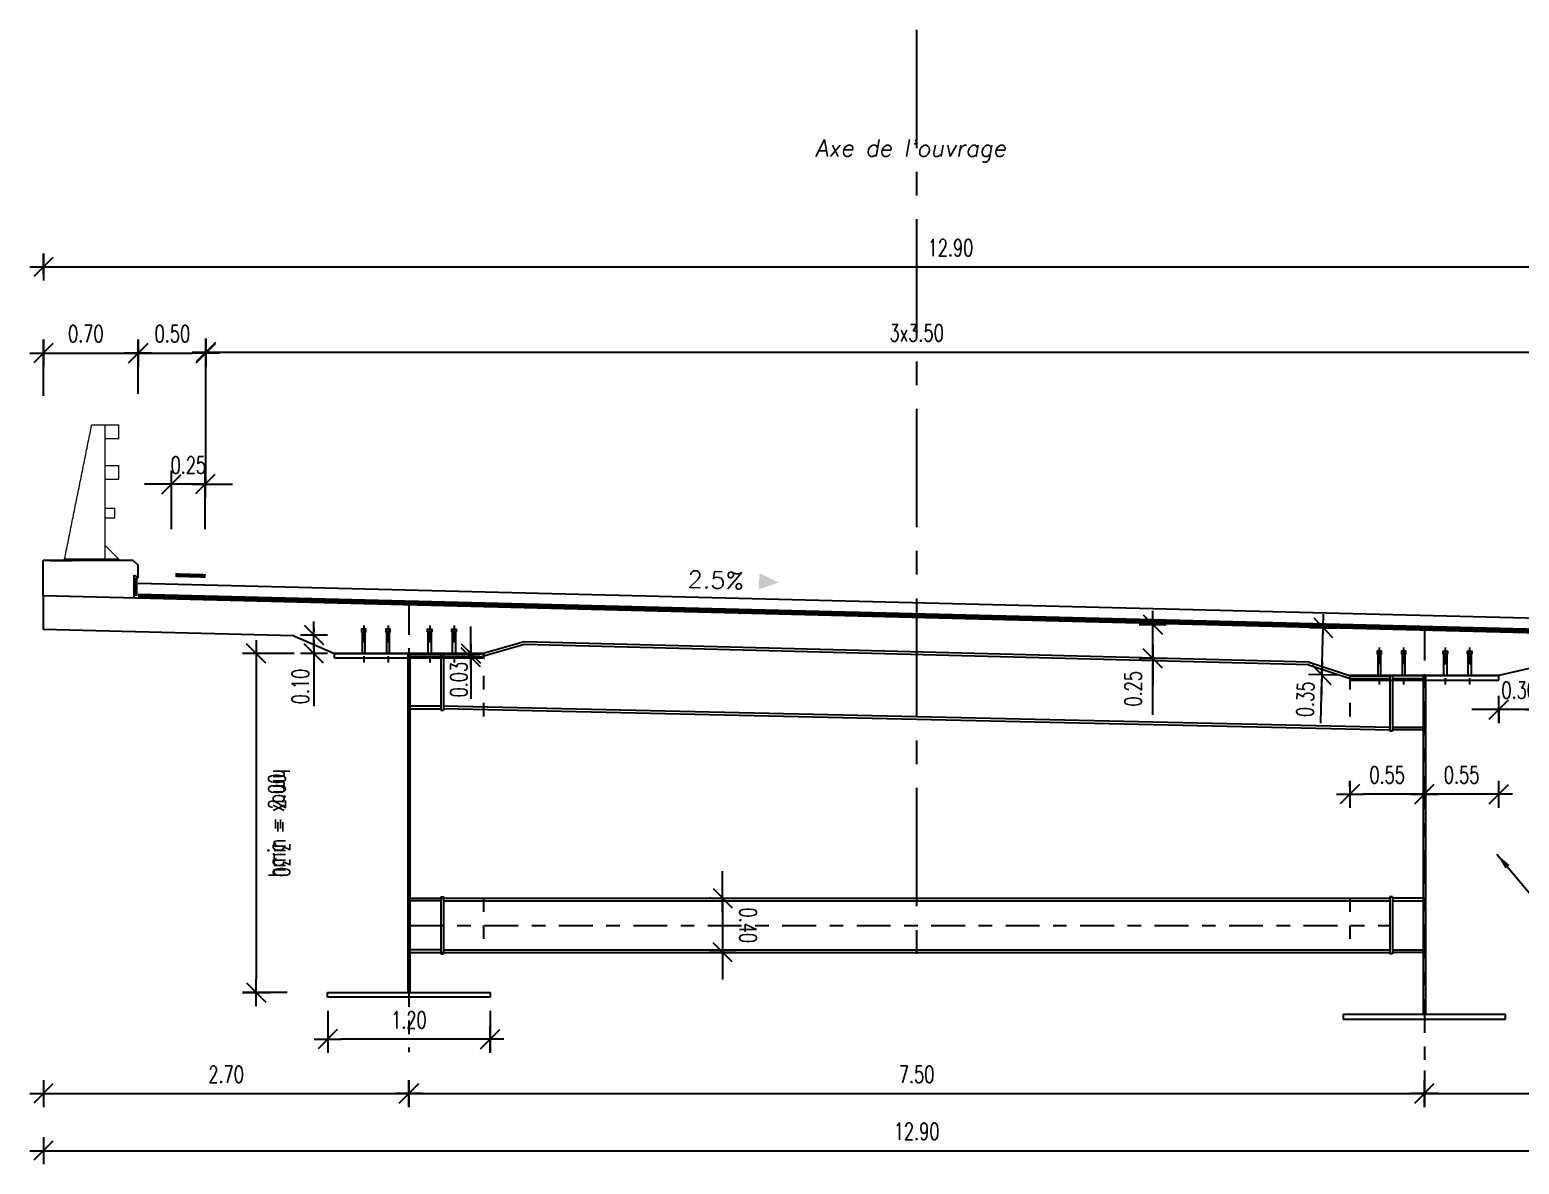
# Model space of a CAD drawing. Header units: metres. Extents: x -697843 to 22159, y -46191 to 9548.
# Drawn here: x -63566.21 to -63555.21, y -23190.51 to -23182.13 of the extents above; entities that cross this region are included whole.
import ezdxf
from ezdxf.enums import TextEntityAlignment as Align

# ---------------------------------------------------------------- set-up
doc = ezdxf.new("R2010")
doc.units = ezdxf.units.M
for name, pattern in [('CACHE', [9.525, 6.35, -3.175]), ('CENTER', [2, 1.25, -0.25, 0.25, -0.25]), ('DASHED2', [0.375, 0.25, -0.125])]:
    doc.linetypes.add(name, pattern=pattern)
doc.layers.get('Defpoints').update_dxf_attribs({"color": 9})
for name, color, linetype in [('2', 7, 'Continuous'), ('AXE', 1, 'CENTER'), ('Coffrage', 3, 'Continuous'), ('COTATION', 9, 'Continuous'), ('OA_Coffrage2', 7, 'Continuous'), ('OA_Cotations', 7, 'Continuous'), ('POTEAU', 1, 'Continuous'), ('POUTRELLE', 5, 'Continuous'), ('Texte', 7, 'Continuous')]:
    doc.layers.add(name, color=color, linetype=linetype)
doc.layers.add('HATCH', color=30, linetype='Continuous', true_color=0xff7f00)
for name, color, linetype, lineweight in [('S-EXE-ELECP', 3, 'Continuous', 30), ('S-EXE-HACH', 4, 'Continuous', 5), ('S-EXE-TEXT', 7, 'Continuous', 25), ('S-EXE-TRAIT VU', 2, 'Continuous', 25), ('S-Trait vu', 2, 'Continuous', 18)]:
    doc.layers.add(name, color=color, linetype=linetype, lineweight=lineweight)
doc.layers.get('0').off()
doc.styles.add('COTE1-100', font='romans.shx', dxfattribs={"width": 0.7, "height": 0.25})
doc.styles.add('R-S', font='romans.shx', dxfattribs={"width": 0.8})
doc.styles.add('text-s-1-50', font='romans.shx', dxfattribs={"width": 0.7, "height": 0.125})
doc.dimstyles.new('1-50', dxfattribs={"dimtxt": 0.12, "dimasz": 0.12, "dimexe": 0.04, "dimexo": 0, "dimgap": 0.05, "dimtad": 1, "dimzin": 5, "dimdsep": 46, "dimtxsty": 'R-S', "dimcen": 0, "dimclrd": 1, "dimclre": 1, "dimclrt": 2, "dimaunit": 2, "dimadec": 0, "dimazin": 0, "dimtfac": 1, "dimtmove": 2, "dimatfit": 3, "dimfxl": 0.1, "dimfxlon": 1, "dimtolj": 1, "dimtzin": 13, "dimarcsym": 0})
doc.dimstyles.new('COT-OBLIQUES-1_100', dxfattribs={"dimtxt": 0.25, "dimasz": 0.1, "dimexe": 0.1, "dimexo": 0.1, "dimgap": 0.125, "dimtad": 1, "dimzin": 0, "dimdsep": 46, "dimtxsty": 'COTE1-100', "dimblk1": 'MARQUE', "dimblk2": 'MARQUE', "dimsah": 1, "dimcen": 5, "dimdle": 2, "dimclrd": 9, "dimclre": 9, "dimaunit": 2, "dimadec": 0, "dimazin": 0, "dimtfac": 1, "dimtix": 1, "dimtmove": 0, "dimatfit": 3, "dimldrblk": 'MARQUE', "dimfxl": 1, "dimtolj": 1, "dimtzin": 0, "dimarcsym": 0})

# ---------------------------------------------------------------- blocks, each defined once
blk = doc.blocks.new('MARQUE')
for p, q in [((1, 0), (-1, 0)), ((-0.71, -0.71), (0.71, 0.71)), ((0, -1), (0, 1))]:
    blk.add_line(p, q)
blk = doc.blocks.new('*D188')
at = {"layer": 'Defpoints', "color": 0, "transparency": 16777216}
for p in [(-63564.158, -23186.734), (-63564.538, -23189.238), (-63564.208, -23189.238)]:
    blk.add_point(p, dxfattribs=at)
at = {"layer": 'OA_Cotations', "color": 9, "lineweight": -2, "transparency": 16777216}
for p, q in [((-63564.258, -23186.734), (-63564.638, -23186.734)), ((-63564.538, -23186.834), (-63564.538, -23189.138)), ((-63564.308, -23189.238), (-63564.638, -23189.238))]:
    blk.add_line(p, q, dxfattribs=at)
at = {"layer": 'OA_Cotations', "color": 9, "lineweight": -2, "transparency": 16777216, "xscale": 0.1, "yscale": 0.1, "zscale": 0.1}
for p, rotation in [((-63564.538, -23186.734), 90), ((-63564.538, -23189.238), 270)]:
    blk.add_blockref('MARQUE', p, dxfattribs=dict(at, rotation=rotation))
at = {"layer": 'OA_Cotations', "color": 9, "transparency": 16777216, "insert": (-63564.351, -23187.986), "char_height": 0.125, "attachment_point": 5, "rotation": 270, "style": 'text-s-1-50'}
blk.add_mtext('\\A1;hmax = 3.30', dxfattribs=at)
blk = doc.blocks.new('*D189')
at = {"layer": 'Defpoints', "color": 0, "transparency": 16777216}
for p in [(-63556.46, -23187.773), (-63556.46, -23187.818), (-63555.91, -23187.818)]:
    blk.add_point(p, dxfattribs=at)
at = {"layer": 'OA_Cotations', "color": 9, "lineweight": -2, "transparency": 16777216}
for p, q in [((-63556.46, -23187.718), (-63556.46, -23187.673)), ((-63555.91, -23187.718), (-63555.91, -23187.673)), ((-63556.01, -23187.773), (-63556.36, -23187.773))]:
    blk.add_line(p, q, dxfattribs=at)
at = {"layer": 'OA_Cotations', "color": 9, "lineweight": -2, "transparency": 16777216, "xscale": 0.1, "yscale": 0.1, "zscale": 0.1, "rotation": 180}
blk.add_blockref('MARQUE', (-63556.46, -23187.773), dxfattribs=at)
at = {"layer": 'OA_Cotations', "color": 9, "lineweight": -2, "transparency": 16777216, "xscale": 0.1, "yscale": 0.1, "zscale": 0.1}
blk.add_blockref('MARQUE', (-63555.91, -23187.773), dxfattribs=at)
at = {"layer": 'OA_Cotations', "color": 9, "transparency": 16777216, "insert": (-63556.185, -23187.63), "char_height": 0.125, "attachment_point": 5, "style": 'text-s-1-50'}
blk.add_mtext('\\A1;0.55', dxfattribs=at)
blk = doc.blocks.new('*D190')
at = {"layer": 'Defpoints', "color": 0, "transparency": 16777216}
for p in [(-63555.91, -23187.773), (-63555.91, -23187.818), (-63555.36, -23187.818)]:
    blk.add_point(p, dxfattribs=at)
at = {"layer": 'OA_Cotations', "color": 9, "lineweight": -2, "transparency": 16777216}
for p, q in [((-63555.91, -23187.718), (-63555.91, -23187.673)), ((-63555.36, -23187.718), (-63555.36, -23187.673)), ((-63555.46, -23187.773), (-63555.81, -23187.773))]:
    blk.add_line(p, q, dxfattribs=at)
at = {"layer": 'OA_Cotations', "color": 9, "lineweight": -2, "transparency": 16777216, "xscale": 0.1, "yscale": 0.1, "zscale": 0.1, "rotation": 180}
blk.add_blockref('MARQUE', (-63555.91, -23187.773), dxfattribs=at)
at = {"layer": 'OA_Cotations', "color": 9, "lineweight": -2, "transparency": 16777216, "xscale": 0.1, "yscale": 0.1, "zscale": 0.1}
blk.add_blockref('MARQUE', (-63555.36, -23187.773), dxfattribs=at)
at = {"layer": 'OA_Cotations', "color": 9, "transparency": 16777216, "insert": (-63555.635, -23187.63), "char_height": 0.125, "attachment_point": 5, "style": 'text-s-1-50'}
blk.add_mtext('\\A1;0.55', dxfattribs=at)
blk = doc.blocks.new('*D191')
at = {"layer": 'Defpoints', "color": 0, "transparency": 16777216}
for p in [(-63564.01, -23189.273), (-63562.81, -23189.273), (-63564.01, -23189.583)]:
    blk.add_point(p, dxfattribs=at)
at = {"layer": 'OA_Cotations', "color": 9, "lineweight": -2, "transparency": 16777216}
for p, q in [((-63564.01, -23189.373), (-63564.01, -23189.683)), ((-63562.81, -23189.373), (-63562.81, -23189.683)), ((-63562.91, -23189.583), (-63563.91, -23189.583))]:
    blk.add_line(p, q, dxfattribs=at)
at = {"layer": 'OA_Cotations', "color": 9, "lineweight": -2, "transparency": 16777216, "xscale": 0.1, "yscale": 0.1, "zscale": 0.1, "rotation": 180}
blk.add_blockref('MARQUE', (-63564.01, -23189.583), dxfattribs=at)
at = {"layer": 'OA_Cotations', "color": 9, "lineweight": -2, "transparency": 16777216, "xscale": 0.1, "yscale": 0.1, "zscale": 0.1}
blk.add_blockref('MARQUE', (-63562.81, -23189.583), dxfattribs=at)
at = {"layer": 'OA_Cotations', "color": 9, "transparency": 16777216, "insert": (-63563.41, -23189.44), "char_height": 0.125, "attachment_point": 5, "style": 'text-s-1-50'}
blk.add_mtext('\\A1;1.20', dxfattribs=at)
blk = doc.blocks.new('*D192')
at = {"layer": 'Defpoints', "color": 0, "transparency": 16777216}
for p in [(-63561.083, -23188.541), (-63561.093, -23188.941), (-63561.083, -23188.941)]:
    blk.add_point(p, dxfattribs=at)
at = {"layer": 'OA_Cotations', "color": 9, "lineweight": -2, "transparency": 16777216}
for p, q in [((-63561.093, -23188.441), (-63561.093, -23188.341)), ((-63561.183, -23188.541), (-63561.193, -23188.541)), ((-63561.093, -23188.541), (-63561.093, -23188.941)), ((-63561.183, -23188.941), (-63561.193, -23188.941)), ((-63561.093, -23189.041), (-63561.093, -23189.141))]:
    blk.add_line(p, q, dxfattribs=at)
at = {"layer": 'OA_Cotations', "color": 9, "lineweight": -2, "transparency": 16777216, "xscale": 0.1, "yscale": 0.1, "zscale": 0.1}
for p, rotation in [((-63561.093, -23188.541), 270), ((-63561.093, -23188.941), 90)]:
    blk.add_blockref('MARQUE', p, dxfattribs=dict(at, rotation=rotation))
at = {"layer": 'OA_Cotations', "color": 9, "transparency": 16777216, "insert": (-63560.905, -23188.741), "char_height": 0.125, "attachment_point": 5, "rotation": 270, "style": 'text-s-1-50'}
blk.add_mtext('\\A1;0.40', dxfattribs=at)
blk = doc.blocks.new('*D193')
at = {"layer": 'Defpoints', "color": 0, "transparency": 16777216}
for p in [(-63566.11, -23189.794), (-63563.41, -23189.794), (-63563.41, -23189.984)]:
    blk.add_point(p, dxfattribs=at)
at = {"layer": 'OA_Cotations', "color": 9, "lineweight": -2, "transparency": 16777216}
for p, q in [((-63566.11, -23189.894), (-63566.11, -23190.084)), ((-63563.41, -23189.894), (-63563.41, -23190.084)), ((-63566.01, -23189.984), (-63563.51, -23189.984))]:
    blk.add_line(p, q, dxfattribs=at)
at = {"layer": 'OA_Cotations', "color": 9, "lineweight": -2, "transparency": 16777216, "xscale": 0.1, "yscale": 0.1, "zscale": 0.1, "rotation": 180}
blk.add_blockref('MARQUE', (-63566.11, -23189.984), dxfattribs=at)
at = {"layer": 'OA_Cotations', "color": 9, "lineweight": -2, "transparency": 16777216, "xscale": 0.1, "yscale": 0.1, "zscale": 0.1}
blk.add_blockref('MARQUE', (-63563.41, -23189.984), dxfattribs=at)
at = {"layer": 'OA_Cotations', "color": 9, "transparency": 16777216, "insert": (-63564.76, -23189.842), "char_height": 0.125, "attachment_point": 5, "style": 'text-s-1-50'}
blk.add_mtext('\\A1;2.70', dxfattribs=at)
blk = doc.blocks.new('*D194')
at = {"layer": 'Defpoints', "color": 0, "transparency": 16777216}
for p in [(-63563.41, -23189.794), (-63555.91, -23189.713), (-63555.91, -23189.984)]:
    blk.add_point(p, dxfattribs=at)
at = {"layer": 'OA_Cotations', "color": 9, "lineweight": -2, "transparency": 16777216}
for p, q in [((-63555.91, -23189.813), (-63555.91, -23190.084)), ((-63563.41, -23189.894), (-63563.41, -23190.084)), ((-63563.31, -23189.984), (-63556.01, -23189.984))]:
    blk.add_line(p, q, dxfattribs=at)
at = {"layer": 'OA_Cotations', "color": 9, "lineweight": -2, "transparency": 16777216, "xscale": 0.1, "yscale": 0.1, "zscale": 0.1, "rotation": 180}
blk.add_blockref('MARQUE', (-63563.41, -23189.984), dxfattribs=at)
at = {"layer": 'OA_Cotations', "color": 9, "lineweight": -2, "transparency": 16777216, "xscale": 0.1, "yscale": 0.1, "zscale": 0.1}
blk.add_blockref('MARQUE', (-63555.91, -23189.984), dxfattribs=at)
at = {"layer": 'OA_Cotations', "color": 9, "transparency": 16777216, "insert": (-63559.66, -23189.842), "char_height": 0.125, "attachment_point": 5, "style": 'text-s-1-50'}
blk.add_mtext('\\A1;7.50', dxfattribs=at)
blk = doc.blocks.new('*D195')
at = {"layer": 'Defpoints', "color": 0, "transparency": 16777216}
for p in [(-63553.21, -23189.603), (-63555.91, -23189.713), (-63553.21, -23189.984)]:
    blk.add_point(p, dxfattribs=at)
at = {"layer": 'OA_Cotations', "color": 9, "lineweight": -2, "transparency": 16777216}
for p, q in [((-63553.21, -23189.703), (-63553.21, -23190.084)), ((-63555.91, -23189.813), (-63555.91, -23190.084)), ((-63555.81, -23189.984), (-63553.31, -23189.984))]:
    blk.add_line(p, q, dxfattribs=at)
at = {"layer": 'OA_Cotations', "color": 9, "lineweight": -2, "transparency": 16777216, "xscale": 0.1, "yscale": 0.1, "zscale": 0.1, "rotation": 180}
blk.add_blockref('MARQUE', (-63555.91, -23189.984), dxfattribs=at)
at = {"layer": 'OA_Cotations', "color": 9, "lineweight": -2, "transparency": 16777216, "xscale": 0.1, "yscale": 0.1, "zscale": 0.1}
blk.add_blockref('MARQUE', (-63553.21, -23189.984), dxfattribs=at)
at = {"layer": 'OA_Cotations', "color": 9, "transparency": 16777216, "insert": (-63554.56, -23189.842), "char_height": 0.125, "attachment_point": 5, "style": 'text-s-1-50'}
blk.add_mtext('\\A1;2.70', dxfattribs=at)
blk = doc.blocks.new('*D196')
at = {"layer": 'Defpoints', "color": 0, "transparency": 16777216}
for p in [(-63566.11, -23190.215), (-63553.21, -23190.215), (-63553.21, -23190.406)]:
    blk.add_point(p, dxfattribs=at)
at = {"layer": 'OA_Cotations', "color": 9, "lineweight": -2, "transparency": 16777216}
for p, q in [((-63566.11, -23190.315), (-63566.11, -23190.506)), ((-63553.21, -23190.315), (-63553.21, -23190.506)), ((-63566.01, -23190.406), (-63553.31, -23190.406))]:
    blk.add_line(p, q, dxfattribs=at)
at = {"layer": 'OA_Cotations', "color": 9, "lineweight": -2, "transparency": 16777216, "xscale": 0.1, "yscale": 0.1, "zscale": 0.1, "rotation": 180}
blk.add_blockref('MARQUE', (-63566.11, -23190.406), dxfattribs=at)
at = {"layer": 'OA_Cotations', "color": 9, "lineweight": -2, "transparency": 16777216, "xscale": 0.1, "yscale": 0.1, "zscale": 0.1}
blk.add_blockref('MARQUE', (-63553.21, -23190.406), dxfattribs=at)
at = {"layer": 'OA_Cotations', "color": 9, "transparency": 16777216, "insert": (-63559.66, -23190.263), "char_height": 0.125, "attachment_point": 5, "style": 'text-s-1-50'}
blk.add_mtext('\\A1;12.90', dxfattribs=at)
blk = doc.blocks.new('*D197')
at = {"layer": 'Defpoints', "color": 0, "transparency": 16777216}
for p in [(-63555.36, -23187.031), (-63555.06, -23186.998), (-63555.36, -23187.147)]:
    blk.add_point(p, dxfattribs=at)
at = {"layer": 'OA_Cotations', "color": 9, "lineweight": -2, "transparency": 16777216}
for p, q in [((-63555.46, -23187.147), (-63555.56, -23187.147)), ((-63555.36, -23187.131), (-63555.36, -23187.247)), ((-63555.06, -23187.147), (-63555.36, -23187.147)), ((-63555.06, -23187.098), (-63555.06, -23187.247)), ((-63554.96, -23187.147), (-63554.86, -23187.147))]:
    blk.add_line(p, q, dxfattribs=at)
at = {"layer": 'OA_Cotations', "color": 9, "lineweight": -2, "transparency": 16777216, "xscale": 0.1, "yscale": 0.1, "zscale": 0.1}
blk.add_blockref('MARQUE', (-63555.36, -23187.147), dxfattribs=at)
at = {"layer": 'OA_Cotations', "color": 9, "lineweight": -2, "transparency": 16777216, "xscale": 0.1, "yscale": 0.1, "zscale": 0.1, "rotation": 180}
blk.add_blockref('MARQUE', (-63555.06, -23187.147), dxfattribs=at)
at = {"layer": 'OA_Cotations', "color": 9, "transparency": 16777216, "insert": (-63555.21, -23187.004), "char_height": 0.125, "attachment_point": 5, "style": 'text-s-1-50'}
blk.add_mtext('\\A1;0.30', dxfattribs=at)
blk = doc.blocks.new('*D199')
at = {"layer": 'Defpoints', "color": 0, "transparency": 16777216}
for p in [(-63554.41, -23184.507), (-63554.41, -23184.919), (-63564.91, -23185.597)]:
    blk.add_point(p, dxfattribs=at)
at = {"layer": 'OA_Cotations', "color": 9, "lineweight": -2, "transparency": 16777216}
for p, q in [((-63564.91, -23185.497), (-63564.91, -23184.407)), ((-63554.41, -23184.819), (-63554.41, -23184.407)), ((-63564.81, -23184.507), (-63554.51, -23184.507))]:
    blk.add_line(p, q, dxfattribs=at)
at = {"layer": 'OA_Cotations', "color": 9, "lineweight": -2, "transparency": 16777216, "xscale": 0.1, "yscale": 0.1, "zscale": 0.1, "rotation": 180}
blk.add_blockref('MARQUE', (-63564.91, -23184.507), dxfattribs=at)
at = {"layer": 'OA_Cotations', "color": 9, "lineweight": -2, "transparency": 16777216, "xscale": 0.1, "yscale": 0.1, "zscale": 0.1}
blk.add_blockref('MARQUE', (-63554.41, -23184.507), dxfattribs=at)
at = {"layer": 'OA_Cotations', "color": 9, "transparency": 16777216, "insert": (-63559.66, -23184.365), "char_height": 0.125, "attachment_point": 5, "style": 'text-s-1-50'}
blk.add_mtext('\\A1;3x3.50', dxfattribs=at)
blk = doc.blocks.new('*D200')
at = {"layer": 'Defpoints', "color": 0, "transparency": 16777216}
for p in [(-63565.41, -23184.514), (-63566.11, -23184.93), (-63565.41, -23184.916)]:
    blk.add_point(p, dxfattribs=at)
at = {"layer": 'OA_Cotations', "color": 9, "lineweight": -2, "transparency": 16777216}
for p, q in [((-63566.11, -23184.83), (-63566.11, -23184.414)), ((-63565.41, -23184.816), (-63565.41, -23184.414)), ((-63566.01, -23184.514), (-63565.51, -23184.514))]:
    blk.add_line(p, q, dxfattribs=at)
at = {"layer": 'OA_Cotations', "color": 9, "lineweight": -2, "transparency": 16777216, "xscale": 0.1, "yscale": 0.1, "zscale": 0.1, "rotation": 180}
blk.add_blockref('MARQUE', (-63566.11, -23184.514), dxfattribs=at)
at = {"layer": 'OA_Cotations', "color": 9, "lineweight": -2, "transparency": 16777216, "xscale": 0.1, "yscale": 0.1, "zscale": 0.1}
blk.add_blockref('MARQUE', (-63565.41, -23184.514), dxfattribs=at)
at = {"layer": 'OA_Cotations', "color": 9, "transparency": 16777216, "insert": (-63565.796, -23184.371), "char_height": 0.125, "attachment_point": 5, "style": 'text-s-1-50'}
blk.add_mtext('\\A1;0.70', dxfattribs=at)
blk = doc.blocks.new('*D201')
at = {"layer": 'Defpoints', "color": 0, "transparency": 16777216}
for p in [(-63565.41, -23184.476), (-63564.91, -23184.476), (-63564.91, -23184.514)]:
    blk.add_point(p, dxfattribs=at)
at = {"layer": 'OA_Cotations', "color": 9, "lineweight": -2, "transparency": 16777216}
for p, q in [((-63565.31, -23184.514), (-63565.01, -23184.514)), ((-63565.41, -23184.576), (-63565.41, -23184.614)), ((-63564.91, -23184.576), (-63564.91, -23184.614))]:
    blk.add_line(p, q, dxfattribs=at)
at = {"layer": 'OA_Cotations', "color": 9, "lineweight": -2, "transparency": 16777216, "xscale": 0.1, "yscale": 0.1, "zscale": 0.1, "rotation": 180}
blk.add_blockref('MARQUE', (-63565.41, -23184.514), dxfattribs=at)
at = {"layer": 'OA_Cotations', "color": 9, "lineweight": -2, "transparency": 16777216, "xscale": 0.1, "yscale": 0.1, "zscale": 0.1}
blk.add_blockref('MARQUE', (-63564.91, -23184.514), dxfattribs=at)
at = {"layer": 'OA_Cotations', "color": 0, "transparency": 16777216, "insert": (-63565.157, -23184.371), "char_height": 0.125, "attachment_point": 5, "style": 'text-s-1-50'}
blk.add_mtext('\\A1;0.50', dxfattribs=at)
blk = doc.blocks.new('*D203')
at = {"layer": 'Defpoints', "color": 0, "transparency": 16777216}
for p in [(-63553.21, -23183.878), (-63566.11, -23184.028), (-63553.21, -23184.295)]:
    blk.add_point(p, dxfattribs=at)
at = {"layer": 'OA_Cotations', "color": 9, "lineweight": -2, "transparency": 16777216}
for p, q in [((-63566.11, -23183.928), (-63566.11, -23183.778)), ((-63553.21, -23184.195), (-63553.21, -23183.778)), ((-63566.01, -23183.878), (-63553.31, -23183.878))]:
    blk.add_line(p, q, dxfattribs=at)
at = {"layer": 'OA_Cotations', "color": 9, "lineweight": -2, "transparency": 16777216, "xscale": 0.1, "yscale": 0.1, "zscale": 0.1, "rotation": 180}
blk.add_blockref('MARQUE', (-63566.11, -23183.878), dxfattribs=at)
at = {"layer": 'OA_Cotations', "color": 9, "lineweight": -2, "transparency": 16777216, "xscale": 0.1, "yscale": 0.1, "zscale": 0.1}
blk.add_blockref('MARQUE', (-63553.21, -23183.878), dxfattribs=at)
at = {"layer": 'OA_Cotations', "color": 9, "transparency": 16777216, "insert": (-63559.41, -23183.736), "char_height": 0.125, "attachment_point": 5, "style": 'text-s-1-50'}
blk.add_mtext('\\A1;12.90', dxfattribs=at)
blk = doc.blocks.new('*D204')
at = {"layer": 'Defpoints', "color": 0, "transparency": 16777216}
for p in [(-63565.164, -23185.483), (-63565.164, -23185.915), (-63564.914, -23185.915)]:
    blk.add_point(p, dxfattribs=at)
at = {"layer": 'OA_Cotations', "color": 9, "lineweight": -2, "transparency": 16777216}
for p, q in [((-63565.164, -23185.815), (-63565.164, -23185.383)), ((-63564.914, -23185.815), (-63564.914, -23185.383)), ((-63565.264, -23185.483), (-63565.364, -23185.483)), ((-63564.914, -23185.483), (-63565.164, -23185.483)), ((-63564.814, -23185.483), (-63564.714, -23185.483))]:
    blk.add_line(p, q, dxfattribs=at)
at = {"layer": 'OA_Cotations', "color": 9, "lineweight": -2, "transparency": 16777216, "xscale": 0.1, "yscale": 0.1, "zscale": 0.1}
blk.add_blockref('MARQUE', (-63565.164, -23185.483), dxfattribs=at)
at = {"layer": 'OA_Cotations', "color": 9, "lineweight": -2, "transparency": 16777216, "xscale": 0.1, "yscale": 0.1, "zscale": 0.1, "rotation": 180}
blk.add_blockref('MARQUE', (-63564.914, -23185.483), dxfattribs=at)
at = {"layer": 'OA_Cotations', "color": 9, "transparency": 16777216, "insert": (-63565.039, -23185.341), "char_height": 0.125, "attachment_point": 5, "style": 'text-s-1-50'}
blk.add_mtext('\\A1;0.25', dxfattribs=at)

msp = doc.modelspace()

# ---------------------------------------------------------------- linework, layer by layer
at = {"layer": '2', "color": 1, "ltscale": 0.8, "const_width": 0.03}
msp.add_lwpolyline([(-63565.13507, -23186.15415), (-63564.91007, -23186.16038)], dxfattribs=at)
at = {"layer": 'AXE', "color": 9, "linetype": 'CENTER', "ltscale": 0.2}
for p, q in [((-63563.41007, -23186.34448), (-63563.41007, -23189.67706)), ((-63555.91007, -23186.53581), (-63555.91007, -23189.84495)), ((-63563.40234, -23188.74138), (-63556.16596, -23188.74138))]:
    msp.add_line(p, q, dxfattribs=at)
at = {"layer": 'Coffrage', "color": 4}
for p, q in [((-63565.44562, -23186.04521), (-63566.11007, -23186.04521)), ((-63566.11007, -23186.30704), (-63566.11007, -23186.04521)), ((-63565.41007, -23186.08076), (-63565.44562, -23186.04521)), ((-63565.44007, -23186.32379), (-63565.44007, -23186.15449)), ((-63565.44007, -23186.15449), (-63565.41007, -23186.17449)), ((-63565.41007, -23186.17449), (-63565.41007, -23186.08076)), ((-63553.21007, -23186.62954), (-63566.11007, -23186.30704)), ((-63566.11007, -23186.30704), (-63566.11007, -23186.55712)), ((-63564.26007, -23186.60337), (-63566.11007, -23186.55712)), ((-63564.25904, -23186.6034), (-63563.96007, -23186.73388)), ((-63563.96007, -23186.73388), (-63562.86007, -23186.73388)), ((-63555.05908, -23186.82792), (-63555.36007, -23186.89633)), ((-63555.36007, -23186.89633), (-63556.46007, -23186.89633))]:
    msp.add_line(p, q, dxfattribs=at)
at = {"layer": 'HATCH', "color": 8, "linetype": 'CENTER', "ltscale": 0.7}
msp.add_line((-63559.66015, -23182.12587), (-63559.66015, -23189.03209), dxfattribs=at)
at = {"layer": 'OA_Coffrage2'}
for points in [[(-63563.75482, -23186.57388), (-63563.75482, -23186.73388), (-63563.73282, -23186.73388), (-63563.73282, -23186.57388), (-63563.72782, -23186.57388), (-63563.72782, -23186.55388), (-63563.75982, -23186.55388), (-63563.75982, -23186.57388), (-63563.73282, -23186.57388)], [(-63563.57482, -23186.57388), (-63563.57482, -23186.73388), (-63563.55282, -23186.73388), (-63563.55282, -23186.57388), (-63563.54782, -23186.57388), (-63563.54782, -23186.55388), (-63563.57982, -23186.55388), (-63563.57982, -23186.57388), (-63563.55282, -23186.57388)], [(-63563.24532, -23186.57388), (-63563.24532, -23186.73388), (-63563.26732, -23186.73388), (-63563.26732, -23186.57388), (-63563.27232, -23186.57388), (-63563.27232, -23186.55388), (-63563.24032, -23186.55388), (-63563.24032, -23186.57388), (-63563.26732, -23186.57388)], [(-63563.06532, -23186.57388), (-63563.06532, -23186.73388), (-63563.08732, -23186.73388), (-63563.08732, -23186.57388), (-63563.09232, -23186.57388), (-63563.09232, -23186.55388), (-63563.06032, -23186.55388), (-63563.06032, -23186.57388), (-63563.08732, -23186.57388)], [(-63556.25482, -23186.73633), (-63556.25482, -23186.89633), (-63556.23282, -23186.89633), (-63556.23282, -23186.73633), (-63556.22782, -23186.73633), (-63556.22782, -23186.71633), (-63556.25982, -23186.71633), (-63556.25982, -23186.73633), (-63556.23282, -23186.73633)], [(-63556.07482, -23186.73633), (-63556.07482, -23186.89633), (-63556.05282, -23186.89633), (-63556.05282, -23186.73633), (-63556.04782, -23186.73633), (-63556.04782, -23186.71633), (-63556.07982, -23186.71633), (-63556.07982, -23186.73633), (-63556.05282, -23186.73633)], [(-63555.74532, -23186.73633), (-63555.74532, -23186.89633), (-63555.76732, -23186.89633), (-63555.76732, -23186.73633), (-63555.77232, -23186.73633), (-63555.77232, -23186.71633), (-63555.74032, -23186.71633), (-63555.74032, -23186.73633), (-63555.76732, -23186.73633)], [(-63555.56532, -23186.73633), (-63555.56532, -23186.89633), (-63555.58732, -23186.89633), (-63555.58732, -23186.73633), (-63555.59232, -23186.73633), (-63555.59232, -23186.71633), (-63555.56032, -23186.71633), (-63555.56032, -23186.73633), (-63555.58732, -23186.73633)]]:
    msp.add_lwpolyline(points, dxfattribs=at)
at = {"layer": 'OA_Cotations'}
for p, q in [((-63564.11175, -23186.54483), (-63564.11175, -23186.57085)), ((-63562.95292, -23186.63388), (-63562.95292, -23186.53388)), ((-63557.81892, -23186.51847), (-63558.01612, -23186.51847)), ((-63557.91612, -23186.76941), (-63557.91612, -23186.51847)), ((-63556.55135, -23186.54601), (-63556.75777, -23186.54085)), ((-63556.6665, -23186.89117), (-63556.65781, -23186.54335)), ((-63564.06007, -23186.73388), (-63564.21175, -23186.73388)), ((-63564.11175, -23186.64483), (-63564.11175, -23186.73388)), ((-63562.95292, -23186.73388), (-63562.95292, -23186.76888)), ((-63562.853, -23186.73388), (-63562.85292, -23186.73388)), ((-63564.11175, -23186.83388), (-63564.11175, -23187.123)), ((-63562.95292, -23186.82146), (-63562.95292, -23187.06925)), ((-63562.853, -23186.76888), (-63562.85292, -23186.76888)), ((-63557.81892, -23186.76941), (-63558.01612, -23186.76941)), ((-63557.91612, -23187.1869), (-63557.91612, -23186.80295)), ((-63557.91612, -23186.86941), (-63557.91612, -23186.96941)), ((-63556.56004, -23186.89383), (-63556.76647, -23186.88867)), ((-63556.6754, -23187.24701), (-63556.66727, -23186.92172)), ((-63556.669, -23186.99113), (-63556.6715, -23187.0911))]:
    msp.add_line(p, q, dxfattribs=at)
at = {"layer": 'POTEAU', "color": 1, "linetype": 'CENTER', "ltscale": 0.1}
for p, q in [((-63563.74382, -23186.5275), (-63563.74382, -23186.79978)), ((-63563.56382, -23186.5275), (-63563.56382, -23186.79978)), ((-63563.25632, -23186.5275), (-63563.25632, -23186.79978)), ((-63563.07632, -23186.5275), (-63563.07632, -23186.79978)), ((-63556.24382, -23186.68995), (-63556.24382, -23186.96223)), ((-63556.06382, -23186.68995), (-63556.06382, -23186.96223)), ((-63555.75632, -23186.68995), (-63555.75632, -23186.96223)), ((-63555.57632, -23186.68995), (-63555.57632, -23186.96223))]:
    msp.add_line(p, q, dxfattribs=at)
at = {"layer": 'POUTRELLE', "color": 4, "ltscale": 0.25}
for p, q in [((-63562.86007, -23186.73388), (-63563.96007, -23186.73388)), ((-63563.96007, -23186.76888), (-63563.96007, -23186.73388)), ((-63563.41811, -23186.73388), (-63563.41811, -23189.23806)), ((-63563.40234, -23186.73388), (-63563.40234, -23189.23806)), ((-63562.86007, -23186.73388), (-63562.86007, -23186.76888)), ((-63562.86007, -23186.76888), (-63563.96007, -23186.76888)), ((-63556.46007, -23186.89633), (-63556.46007, -23186.93133)), ((-63556.46007, -23186.89633), (-63555.36007, -23186.89633)), ((-63556.46007, -23186.93133), (-63555.36007, -23186.93133)), ((-63555.9178, -23186.89633), (-63555.9178, -23189.40051)), ((-63555.90203, -23186.89633), (-63555.90203, -23189.40051)), ((-63555.36007, -23186.93133), (-63555.36007, -23186.89633)), ((-63564.01007, -23189.23806), (-63562.81007, -23189.23806)), ((-63564.01007, -23189.27306), (-63564.01007, -23189.23806)), ((-63562.81007, -23189.23806), (-63562.81007, -23189.27306)), ((-63562.81007, -23189.27306), (-63564.01007, -23189.27306)), ((-63556.51007, -23189.40051), (-63556.51007, -23189.43551)), ((-63555.31007, -23189.40051), (-63556.51007, -23189.40051)), ((-63556.51007, -23189.43551), (-63555.31007, -23189.43551)), ((-63555.31007, -23189.43551), (-63555.31007, -23189.40051))]:
    msp.add_line(p, q, dxfattribs=at)
at = {"layer": 'POUTRELLE', "color": 4}
for p, q in [((-63563.17434, -23186.73132), (-63563.15434, -23186.73132)), ((-63563.17434, -23186.73132), (-63563.17434, -23187.15132)), ((-63563.15434, -23186.73132), (-63563.15434, -23187.15132)), ((-63562.55913, -23186.64638), (-63562.88566, -23186.74132)), ((-63562.55654, -23186.66645), (-63562.88281, -23186.76132)), ((-63556.76007, -23186.79689), (-63562.55913, -23186.64638)), ((-63556.76059, -23186.81688), (-63562.55654, -23186.66645)), ((-63563.40234, -23186.74132), (-63562.88566, -23186.74132)), ((-63562.88281, -23186.76132), (-63563.40234, -23186.76132)), ((-63556.76637, -23186.81587), (-63556.45814, -23186.91804)), ((-63556.76007, -23186.79689), (-63556.45492, -23186.89804)), ((-63556.45814, -23186.91804), (-63556.16596, -23186.91804)), ((-63556.45492, -23186.89804), (-63556.16596, -23186.89804)), ((-63556.14596, -23186.89804), (-63556.16596, -23186.89804)), ((-63556.16596, -23186.89804), (-63556.16596, -23187.30804)), ((-63555.9178, -23186.89804), (-63556.14596, -23186.89804)), ((-63556.14596, -23186.89804), (-63556.14596, -23187.30804)), ((-63556.14596, -23186.91804), (-63555.9178, -23186.91804)), ((-63563.17434, -23187.12132), (-63563.40234, -23187.12132)), ((-63563.40234, -23187.14132), (-63563.17434, -23187.14132)), ((-63563.17434, -23187.15132), (-63563.15434, -23187.15132)), ((-63563.15434, -23187.12006), (-63556.16596, -23187.27804)), ((-63563.15434, -23187.14006), (-63556.16596, -23187.29804)), ((-63556.14596, -23187.27804), (-63555.91796, -23187.27804)), ((-63556.14596, -23187.30804), (-63556.16596, -23187.30804)), ((-63555.91796, -23187.29804), (-63556.14596, -23187.29804)), ((-63563.40234, -23188.54138), (-63556.16596, -23188.54138)), ((-63563.40234, -23188.54138), (-63563.17434, -23188.54138)), ((-63563.17434, -23188.56138), (-63563.40234, -23188.56138)), ((-63563.17434, -23188.53138), (-63563.15434, -23188.53138)), ((-63563.17434, -23188.53138), (-63563.17434, -23188.95138)), ((-63563.15434, -23188.53138), (-63563.15434, -23188.95138)), ((-63563.15434, -23188.56138), (-63556.16596, -23188.56138)), ((-63556.14596, -23188.53138), (-63556.16596, -23188.53138)), ((-63556.16596, -23188.53138), (-63556.16596, -23188.95138)), ((-63556.14596, -23188.53138), (-63556.14596, -23188.95138)), ((-63555.91796, -23188.54138), (-63556.14596, -23188.54138)), ((-63556.14596, -23188.56138), (-63555.91796, -23188.56138)), ((-63563.17434, -23188.92138), (-63563.40234, -23188.92138)), ((-63563.15434, -23188.92138), (-63556.16596, -23188.92138)), ((-63556.14596, -23188.92138), (-63555.91796, -23188.92138)), ((-63563.40234, -23188.94138), (-63556.16596, -23188.94138)), ((-63563.40234, -23188.94138), (-63563.17434, -23188.94138)), ((-63563.17434, -23188.95138), (-63563.15434, -23188.95138)), ((-63556.14596, -23188.95138), (-63556.16596, -23188.95138)), ((-63555.91796, -23188.94138), (-63556.14596, -23188.94138))]:
    msp.add_line(p, q, dxfattribs=at)
at = {"layer": 'POUTRELLE', "color": 4, "linetype": 'DASHED2', "ltscale": 0.3}
for p, q in [((-63562.86007, -23186.89804), (-63562.86007, -23187.27804)), ((-63556.46007, -23186.89804), (-63556.46007, -23187.27804)), ((-63562.86007, -23188.54138), (-63562.86007, -23188.92138)), ((-63556.46007, -23188.54138), (-63556.46007, -23188.92138))]:
    msp.add_line(p, q, dxfattribs=at)
at = {"layer": 'S-EXE-ELECP'}
for p, q in [((-63565.89562, -23186.04521), (-63566.06007, -23186.04521)), ((-63566.11007, -23186.09521), (-63566.11007, -23186.09521))]:
    msp.add_line(p, q, dxfattribs=at)
at = {"layer": 'S-EXE-HACH', "color": 9, "transparency": 33554687}
for p, q in [((-63565.95285, -23186.04521), (-63565.95285, -23186.03521)), ((-63565.95285, -23186.03521), (-63565.55285, -23186.03521))]:
    msp.add_line(p, q, dxfattribs=at)
at = {"layer": 'S-EXE-TEXT', "color": 6, "linetype": 'CACHE', "ltscale": 0.02, "transparency": 33554597, "const_width": 0.025, "flags": 128}
for points in [[(-63565.42507, -23186.17412), (-63565.42507, -23186.30953)], [(-63565.41007, -23186.3095), (-63553.89507, -23186.59766)]]:
    msp.add_lwpolyline(points, dxfattribs=at)
at = {"layer": 'S-EXE-TRAIT VU', "transparency": 33554687}
for p, q in [((-63565.41007, -23186.2145), (-63554.16007, -23186.49575)), ((-63565.41007, -23186.2945), (-63553.91007, -23186.58228))]:
    msp.add_line(p, q, dxfattribs=at)
at = {"layer": 'S-Trait vu', "color": 9, "ltscale": 100}
for p, q in [((-63565.75285, -23185.04521), (-63565.55285, -23185.04521)), ((-63565.65285, -23186.03521), (-63565.65285, -23185.04521)), ((-63565.55285, -23185.14521), (-63565.55285, -23185.04521)), ((-63565.65285, -23185.14521), (-63565.55285, -23185.14521)), ((-63565.65285, -23185.34521), (-63565.55285, -23185.34521)), ((-63565.55285, -23185.44521), (-63565.55285, -23185.34521)), ((-63565.65285, -23185.44521), (-63565.55285, -23185.44521)), ((-63565.65285, -23185.66021), (-63565.58285, -23185.66021)), ((-63565.65285, -23185.73021), (-63565.58285, -23185.73021)), ((-63565.58285, -23185.73021), (-63565.58285, -23185.66021)), ((-63565.65285, -23185.93521), (-63565.55285, -23186.03521))]:
    msp.add_line(p, q, dxfattribs=at)
msp.add_lwpolyline([(-63565.55285, -23186.03521), (-63565.95285, -23186.03521), (-63565.95285, -23186.04521), (-63565.55285, -23186.04521)], close=True, dxfattribs=at)
msp.add_lwpolyline([(-63565.55285, -23186.04521), (-63565.55285, -23186.03521)], dxfattribs=at)
msp.add_open_spline([(-63565.95285, -23186.03521), (-63565.85285, -23185.54021), (-63565.75285, -23185.04521)], degree=2, dxfattribs=at)
at = {"layer": 'Texte', "color": 0}
msp.add_solid([(-63560.81969, -23186.13973), (-63560.82728, -23186.26004), (-63560.67958, -23186.20908)], dxfattribs=at)

# ---------------------------------------------------------------- block references
at = {"layer": 'OA_Cotations', "xscale": 0.1, "yscale": 0.1, "zscale": 0.1}
for p, rotation in [((-63564.11175, -23186.59593), 270), ((-63557.91612, -23186.51847), 270), ((-63556.65781, -23186.54335), 268.567918396509), ((-63564.11175, -23186.73388), 89.99999999999997), ((-63562.95292, -23186.73388), 270), ((-63562.95292, -23186.76132), 89.99999999999999), ((-63557.91612, -23186.76941), 89.99999999999999), ((-63556.6665, -23186.89117), 88.56791839650894)]:
    msp.add_blockref('MARQUE', p, dxfattribs=dict(at, rotation=rotation))

# ---------------------------------------------------------------- texts
at = {"layer": 'OA_Cotations', "style": 'text-s-1-50', "oblique": 10}
msp.add_text("Axe de l'ouvrage", height=0.125, rotation=359.940137, dxfattribs=at).set_placement((-63560.40983, -23183.06121))
at = {"layer": 'OA_Cotations', "style": 'text-s-1-50', "oblique": 359.954527, "width": 1.051454}
msp.add_text('2.5%%%', height=0.125, rotation=358.088883, dxfattribs=at).set_placement((-63561.1435, -23186.1907), align=Align.MIDDLE_CENTER)
at = {"layer": 'OA_Cotations', "char_height": 0.125, "attachment_point": 5, "style": 'text-s-1-50'}
for s, insert, rotation in [('\\A1;0.03', (-63563.04118, -23186.92646), 90), ('\\A1;0.10', (-63564.21102, -23186.97749), 90), ('\\A1;0.25', (-63558.06073, -23186.99444), 90), ('\\A1;0.35', (-63556.78861, -23187.07143), 88.567918), ('\\A1;hmin = 2.00', (-63564.38517, -23188.00394), 90)]:
    msp.add_mtext(s, dxfattribs=dict(at, insert=insert, rotation=rotation))

# ---------------------------------------------------------------- dimensions: what is measured, and where the dimension line sits
at = {"layer": 'OA_Cotations', "color": 9}
for base, p1, p2, picture, middle in [((-63553.21007, -23183.87831), (-63566.11007, -23184.02848), (-63553.21007, -23184.29476), '*D203', (-63559.41007, -23183.87831)), ((-63565.41007, -23184.51369), (-63566.11007, -23184.93013), (-63565.41007, -23184.91568), '*D200', (-63565.79619, -23184.51369))]:
    dim = msp.add_linear_dim(base=base, p1=p1, p2=p2, dimstyle='COT-OBLIQUES-1_100', override={"dimgap": 0.08, "dimtxsty": 'text-s-1-50', "dimclrd": 9, "dimclre": 9, "dimclrt": 9}, dxfattribs=at)
    dim.commit()
    dim.dimension.update_dxf_attribs({"geometry": picture, "text_midpoint": middle, "dimtype": 160})
at = {"layer": 'OA_Cotations'}
dim = msp.add_linear_dim(base=(-63564.91007, -23184.51369), p1=(-63565.41007, -23184.476), p2=(-63564.91007, -23184.476), angle=0, dimstyle='COT-OBLIQUES-1_100', override={"dimgap": 0.08, "dimtxsty": 'text-s-1-50'}, dxfattribs=at)
dim.commit()
dim.dimension.update_dxf_attribs({"geometry": '*D201', "text_midpoint": (-63565.1569, -23184.51369), "dimtype": 161})
at = {"layer": 'OA_Cotations', "color": 9}
dim = msp.add_linear_dim(base=(-63554.41007, -23184.50744), p1=(-63564.91007, -23185.59698), p2=(-63554.41007, -23184.9189), text='3x3.50', dimstyle='COT-OBLIQUES-1_100', override={"dimgap": 0.08, "dimtxsty": 'text-s-1-50', "dimclrd": 9, "dimclre": 9, "dimclrt": 9}, dxfattribs=at)
dim.commit()
dim.dimension.update_dxf_attribs({"geometry": '*D199', "text_midpoint": (-63559.66007, -23184.36494)})
dim = msp.add_linear_dim(base=(-63565.16403, -23185.48311), p1=(-63564.91403, -23185.91454), p2=(-63565.16403, -23185.91454), text='0.25', dimstyle='COT-OBLIQUES-1_100', override={"dimgap": 0.08, "dimtxsty": 'text-s-1-50', "dimclrd": 9, "dimclre": 9, "dimclrt": 9}, dxfattribs=at)
dim.commit()
dim.dimension.update_dxf_attribs({"geometry": '*D204', "text_midpoint": (-63565.03903, -23185.48311), "dimtype": 160})
dim = msp.add_linear_dim(base=(-63564.53844, -23189.23806), p1=(-63564.15784, -23186.73388), p2=(-63564.20784, -23189.23806), angle=90, text='hmax = 3.30', dimstyle='COT-OBLIQUES-1_100', override={"dimtxsty": 'text-s-1-50', "dimclrd": 9, "dimclre": 9, "dimclrt": 9}, dxfattribs=at)
dim.commit()
dim.dimension.update_dxf_attribs({"geometry": '*D188', "text_midpoint": (-63564.35094, -23187.98597)})
for base, p1, p2, picture, middle in [((-63555.36007, -23187.1467), (-63555.06007, -23186.99815), (-63555.36007, -23187.03106), '*D197', (-63555.21007, -23187.0042)), ((-63556.46007, -23187.77269), (-63555.91007, -23187.81768), (-63556.46007, -23187.81768), '*D189', (-63556.18507, -23187.63019)), ((-63555.91007, -23187.77269), (-63555.36007, -23187.81768), (-63555.91007, -23187.81768), '*D190', (-63555.63507, -23187.63019)), ((-63564.01007, -23189.58267), (-63562.81007, -23189.27306), (-63564.01007, -23189.27306), '*D191', (-63563.41007, -23189.44017)), ((-63553.21007, -23189.98447), (-63555.91007, -23189.71274), (-63553.21007, -23189.6031), '*D195', (-63554.56007, -23189.84197)), ((-63563.41007, -23189.98447), (-63566.11007, -23189.79393), (-63563.41007, -23189.79393), '*D193', (-63564.76007, -23189.84197)), ((-63555.91007, -23189.98447), (-63563.41007, -23189.79393), (-63555.91007, -23189.71274), '*D194', (-63559.66007, -23189.84197)), ((-63553.21007, -23190.40593), (-63566.11007, -23190.21539), (-63553.21007, -23190.21539), '*D196', (-63559.66007, -23190.26343))]:
    dim = msp.add_linear_dim(base=base, p1=p1, p2=p2, dimstyle='COT-OBLIQUES-1_100', override={"dimgap": 0.08, "dimtxsty": 'text-s-1-50', "dimclrd": 9, "dimclre": 9, "dimclrt": 9}, dxfattribs=at)
    dim.commit()
    dim.dimension.update_dxf_attribs({"geometry": picture, "text_midpoint": middle})
dim = msp.add_linear_dim(base=(-63561.09298, -23188.94138), p1=(-63561.08328, -23188.54138), p2=(-63561.08328, -23188.94138), angle=90, dimstyle='COT-OBLIQUES-1_100', override={"dimtxsty": 'text-s-1-50', "dimclrd": 9, "dimclre": 9, "dimclrt": 9}, dxfattribs=at)
dim.commit()
dim.dimension.update_dxf_attribs({"geometry": '*D192', "text_midpoint": (-63560.90548, -23188.74138)})

# ---------------------------------------------------------------- leaders
at = {"layer": 'COTATION', "color": 0}
msp.add_leader([(-63555.37374, -23188.21673), (-63554.98864, -23188.67542), (-63552.8513, -23188.67542)], dimstyle='1-50', override={"dimscale": 1, "dimclrd": 0}, dxfattribs=at)

doc.saveas('drawing.dxf')
